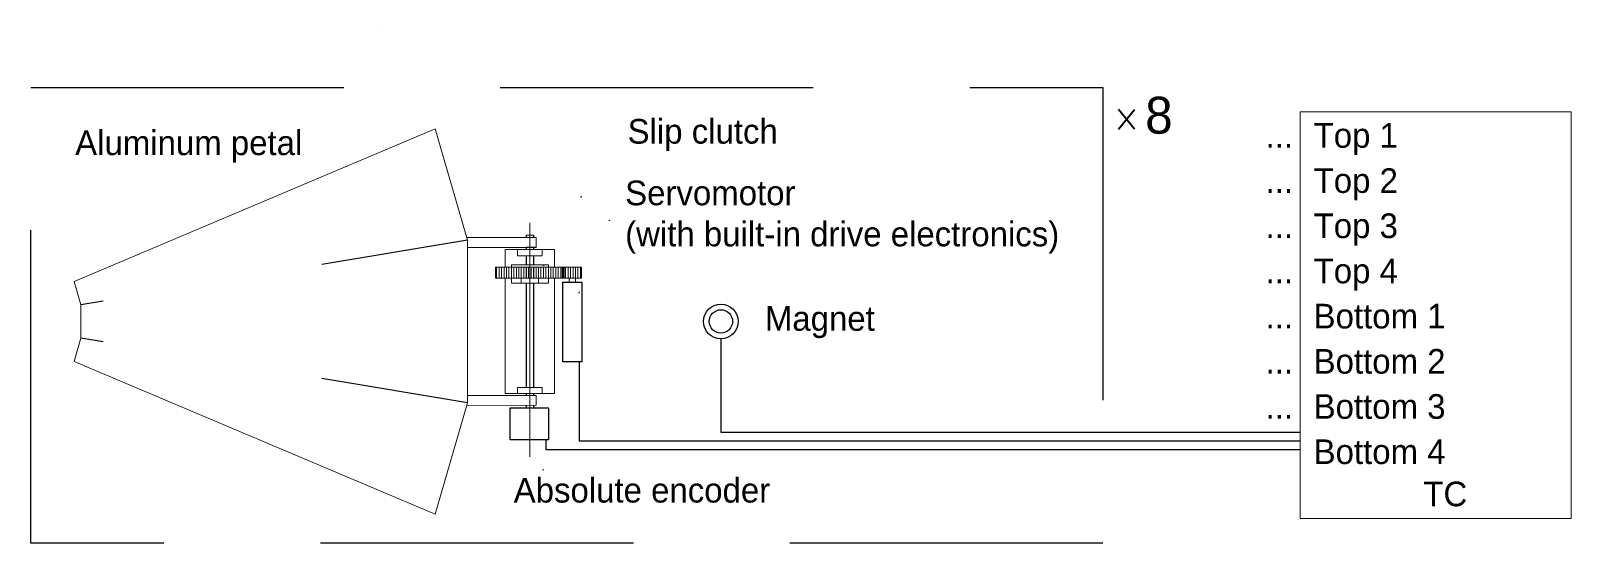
# Model space of a CAD drawing. Header units: centimetres. Extents: x 4 to 129, y -18 to 24.
import ezdxf

# ---------------------------------------------------------------- set-up
doc = ezdxf.new("R2010")
doc.units = ezdxf.units.CM
for name, pattern in [('ACAD_ISO03W100', [30, 12, -18]), ('ACAD_ISO08W100', [36, 24, -3, 6, -3]), ('DASHEDX2', [38.1, 25.4, -12.7]), ('DOT', [6.35, 0.1, -6.25])]:
    doc.linetypes.add(name, pattern=pattern)
doc.layers.get('0').update_dxf_attribs({"lineweight": 13, "true_color": 0x000000})
for name, color, linetype, lineweight, true_color in [('bent', 7, 'ACAD_ISO03W100', 25, 0x000000), ('centerline', 7, 'Continuous', 25, 0x000000), ('infoline', 7, 'DOT', 25, 0x000000), ('times', 7, 'Continuous', 40, 0x000000), ('x8', 7, 'DASHEDX2', 25, 0x000000)]:
    doc.layers.add(name, color=color, linetype=linetype, lineweight=lineweight, true_color=true_color)
doc.styles.add('textstyle0', font='')
doc.styles.add('textstyle1', font='')
doc.styles.add('textstyle2', font='')
doc.styles.add('textstyle3', font='')
doc.styles.add('textstyle4', font='')
doc.styles.add('textstyle5', font='')
doc.styles.add('textstyle6', font='')
doc.styles.add('textstyle7', font='')
doc.styles.add('textstyle8', font='')
doc.styles.get('textstyle0').set_extended_font_data('CMU Serif')
doc.styles.get('textstyle1').set_extended_font_data('CMU Serif')
doc.styles.get('textstyle2').set_extended_font_data('CMU Serif')
doc.styles.get('textstyle3').set_extended_font_data('CMU Serif')
doc.styles.get('textstyle4').set_extended_font_data('CMU Serif')
doc.styles.get('textstyle5').set_extended_font_data('CMU Serif')
doc.styles.get('textstyle6').set_extended_font_data('CMU Serif')
doc.styles.get('textstyle7').set_extended_font_data('CMU Serif')
doc.styles.get('textstyle8').set_extended_font_data('CMU Serif')

msp = doc.modelspace()

# ---------------------------------------------------------------- linework, layer by layer
for p, q in [((32.2, 23.59), (32.2, 23.59)), ((107, 17), (129, 17)), ((107, -16), (107, 17)), ((129, 17), (129, -16)), ((7.51, 3.24), (36.82, 15.63)), ((36.82, 15.63), (39.45, 6.6)), ((39.4, 6.8), (45, 6.8)), ((39.45, 6.6), (39.45, -6.61)), ((44.2, 7), (44.8, 7)), ((45, 6.8), (45, 6)), ((44.8, 6), (39.45, 6)), ((42.5, 5.83), (42.5, 4.4)), ((42.5, 5.83), (43.5, 5.83)), ((43.5, 5.83), (45.5, 5.83)), ((43.5, 5.33), (43.5, 5.83)), ((45.5, 5.33), (43.5, 5.33)), ((45.5, 5.83), (45.5, 5.33)), ((46.5, 5.83), (45.5, 5.83)), ((46.5, 5.83), (46.5, 4.4)), ((47.2, 4.4), (41.7, 4.4)), ((41.7, 4.4), (41.7, 3.5)), ((41.8, 4.4), (41.8, 3.5)), ((42, 4.4), (42, 3.5)), ((42.2, 4.4), (42.2, 3.5)), ((42.4, 4.4), (42.4, 3.5)), ((42.6, 4.4), (42.6, 3.5)), ((42.8, 4.4), (42.8, 3.5)), ((43, 4.4), (43, 4.6)), ((43, 4.6), (46, 4.6)), ((43, 4.4), (43, 3.5)), ((43, 4.4), (43, 3.5)), ((43.2, 4.4), (43.2, 3.5)), ((43.4, 4.4), (43.4, 3.5)), ((43.6, 4.4), (43.6, 3.5)), ((43.8, 4.4), (43.8, 3.5)), ((44, 4.4), (44, 3.5)), ((44.2, 4.4), (44.2, 3.5)), ((44.4, 4.4), (44.4, 3.5)), ((44.6, 4.4), (44.6, 3.5)), ((44.8, 4.4), (44.8, 3.5)), ((45, 4.4), (45, 3.5)), ((45.2, 4.4), (45.2, 3.5)), ((45.4, 4.4), (45.4, 3.5)), ((45.6, 4.4), (45.6, 3.5)), ((45.8, 4.4), (45.8, 3.5)), ((46, 4.6), (46, 4.4)), ((46, 4.4), (46, 3.5)), ((46.2, 4.4), (46.2, 3.5)), ((46.4, 4.4), (46.4, 3.5)), ((46.6, 4.4), (46.6, 3.5)), ((46.8, 4.4), (46.8, 3.5)), ((47, 4.4), (47, 3.5)), ((47.12, 3.5), (47.12, 4.4)), ((47.2, 4.4), (48.7, 4.4)), ((47.2, 3.5), (47.2, 4.4)), ((47.28, 3.5), (47.28, 4.4)), ((47.4, 4.4), (47.4, 3.5)), ((47.6, 3.5), (47.6, 4.4)), ((47.6, 4.4), (47.8, 4.4)), ((47.8, 4.4), (47.8, 3.5)), ((48, 4.4), (48, 3.5)), ((48.2, 3.5), (48.2, 4.4)), ((48.2, 4.4), (48.4, 4.4)), ((48.4, 4.4), (48.4, 3.5)), ((48.6, 3.5), (48.6, 4.4)), ((48.7, 4.4), (48.7, 3.5)), ((8.06, 1.35), (7.51, 3.24)), ((41.7, 3.5), (47.2, 3.5)), ((42.5, 3.5), (42.5, -5.85)), ((43, 3.5), (43, 3.1)), ((43, 3.1), (44.2, 3.1)), ((43.8, 3.5), (43.8, 3.1)), ((44.2, 3.1), (46, 3.1)), ((45.2, 3.5), (45.2, 3.1)), ((46, 3.1), (46, 3.5)), ((46.5, 3.5), (46.5, -5.85)), ((48.7, 3.5), (47.2, 3.5)), ((47.4, 3.5), (47.6, 3.5)), ((47.7, 3.2), (47.7, 3.5)), ((47.8, 3.5), (47.95, 3.5)), ((48, 3.5), (48.2, 3.5)), ((48.2, 3.2), (48.2, 3.5)), ((48.4, 3.5), (48.6, 3.5)), ((8.06, -1.35), (8.06, 1.35)), ((7.51, -3.24), (8.06, -1.35)), ((7.51, -3.24), (36.82, -15.63)), ((45, -6), (39.45, -6)), ((39.45, -6.09), (39.45, -6.09)), ((42.5, -5.85), (43.5, -5.85)), ((43.5, -5.35), (45.5, -5.35)), ((43.5, -5.85), (43.5, -5.35)), ((45.5, -5.85), (43.5, -5.85)), ((45, -6.8), (45, -6)), ((45.5, -5.35), (45.5, -5.85)), ((46.5, -5.85), (45.5, -5.85)), ((39.45, -6.61), (36.82, -15.63)), ((39.39, -6.81), (45, -6.8)), ((129, -16), (107, -16))]:
    msp.add_line(p, q)
at = {"linetype": 'ACAD_ISO08W100'}
msp.add_line((44.5, 8), (44.5, -11), dxfattribs=at)
at = {"layer": 'bent'}
for p, q in [((39.45, 6.6), (8.06, 1.35)), ((39.45, -6.61), (8.06, -1.35))]:
    msp.add_line(p, q, dxfattribs=at)
at = {"layer": 'centerline'}
for p, q in [((44.2, 7), (44.2, 6.8)), ((44.8, 7), (44.8, 6.8)), ((45, 6), (44.2, 6)), ((44.2, 6), (44.2, 5.83)), ((44.2, 5.33), (44.2, 4.6)), ((44.8, 6), (44.8, 5.83)), ((44.8, 5.33), (44.8, 4.6)), ((44.2, 4.4), (44.2, 3.5)), ((44.8, 4.4), (44.8, 3.5)), ((44.2, 3.1), (44.2, -5.35)), ((44.8, 3.1), (44.8, -5.35)), ((47.18, -3.28), (47.18, 3.19)), ((47.18, 3.19), (48.71, 3.19)), ((48.71, 3.19), (48.71, -3.28)), ((60, -1.41), (60, -9)), ((48.71, -3.28), (47.18, -3.28)), ((48.5, -3.28), (48.5, -9.7)), ((44.2, -5.85), (44.2, -6)), ((44.8, -5.85), (44.8, -6)), ((42.9, -9.6), (42.9, -7)), ((42.9, -7), (46, -7)), ((44.2, -6.8), (44.2, -7)), ((44.8, -6.8), (44.8, -7)), ((46, -7), (46, -9.6)), ((46, -9.6), (42.9, -9.6)), ((45.8, -9.6), (45.8, -10.4)), ((48.5, -9.7), (107, -9.7)), ((60, -9), (107, -9)), ((45.8, -10.4), (107, -10.4))]:
    msp.add_line(p, q, dxfattribs=at)
for radius in [1.41, 0.948]:
    msp.add_circle((60, 0), radius, dxfattribs=at)
at = {"layer": 'infoline'}
for p, q in [((45.6, 4.5), (51.4, 15.1)), ((48.5, 2.3), (51.3, 9)), ((45.6, -12.1), (44.6, -9.2))]:
    msp.add_line(p, q, dxfattribs=at)
at = {"layer": 'times'}
for p, q in [((92.27, 15.6), (93.57, 17.2)), ((93.57, 15.6), (92.27, 17.2))]:
    msp.add_line(p, q, dxfattribs=at)
at = {"layer": 'x8'}
for p, q in [((4, 19), (91, 19)), ((4, -18), (4, 19)), ((91, 19), (91, -18)), ((91, -18), (4, -18))]:
    msp.add_line(p, q, dxfattribs=at)

# ---------------------------------------------------------------- texts
at = {"char_height": 1}
for s, insert, attachment_point, style in [('\\H2;Slip clutch', (52.43, 16.43), 1, 'textstyle4'), ('\\H2;Aluminum petal', (7.6, 15.5), 1, 'textstyle1'), ('\\H2;Servomotor\\P(with built-in drive electronics)', (52.23, 11.43), 1, 'textstyle3'), ('\\H2;Magnet', (72.49, 1.24), 3, 'textstyle2'), ('\\H2;Absolute encoder', (64, -12.7), 3, 'textstyle0')]:
    msp.add_mtext(s, dxfattribs=dict(at, insert=insert, attachment_point=attachment_point, style=style))
at = {"char_height": 1, "attachment_point": 1, "line_spacing_factor": 1.1}
for s, insert, style in [('\\H2;Top 1\\PTop 2\\PTop 3\\PTop 4\\PBottom 1\\PBottom 2\\PBottom 3\\PBottom 4', (108.1, 16.1), 'textstyle5'), ('\\H2;...\\P...\\P...\\P...\\P...\\P...\\P...', (104.2, 16.1), 'textstyle6'), ('\\H2;TC', (117, -13), 'textstyle7')]:
    msp.add_mtext(s, dxfattribs=dict(at, insert=insert, style=style))
at = {"layer": 'x8', "insert": (94.43, 18.24), "char_height": 1, "attachment_point": 1, "style": 'textstyle8'}
msp.add_mtext('\\H3;8', dxfattribs=at)

doc.saveas('drawing.dxf')
